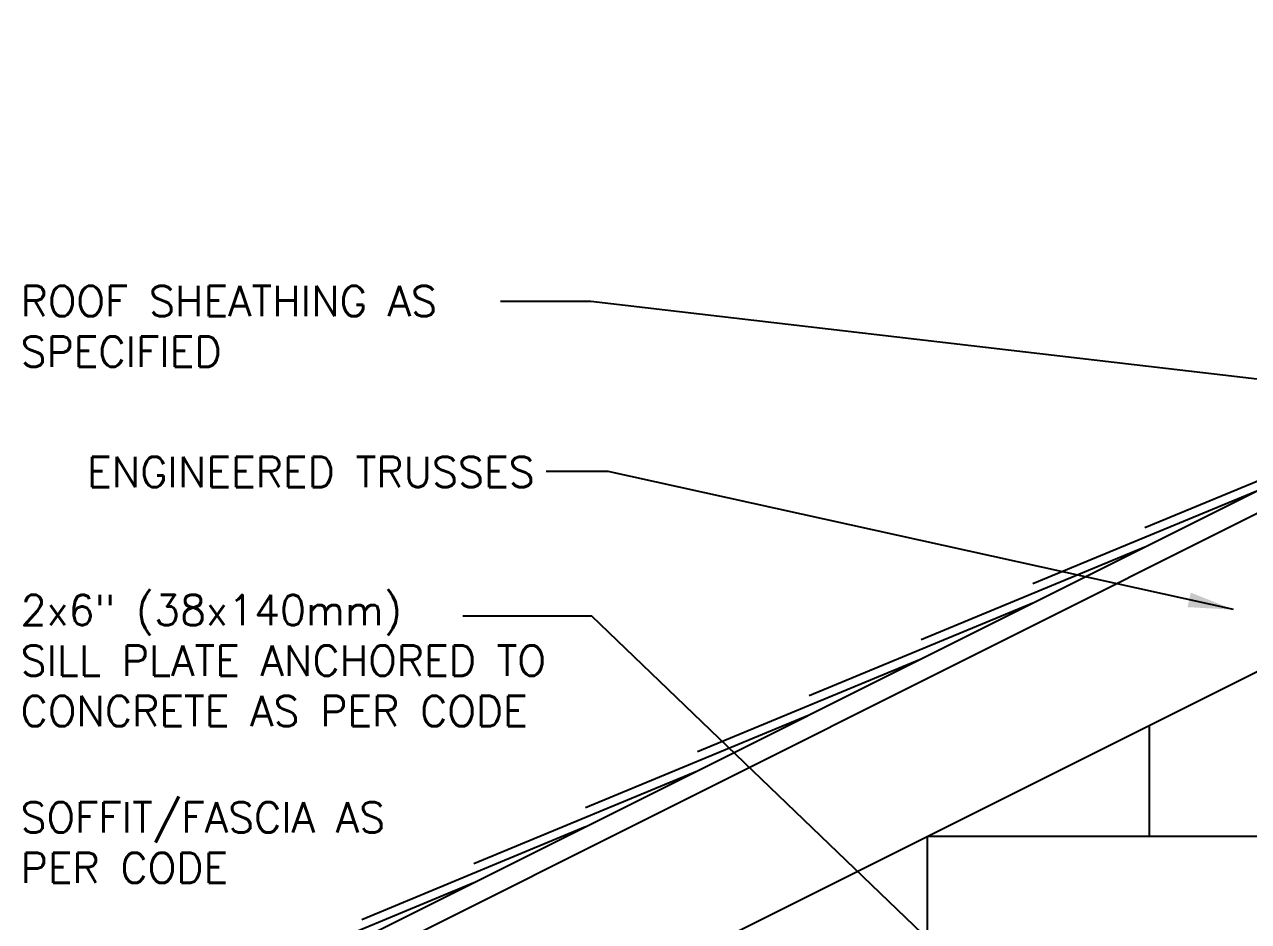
# Model space of a CAD drawing. Header units: inches. Extents: x 186.1 to 244.3, y 217.8 to 307.
# Drawn here: x 186.18 to 216.51, y 282.93 to 305.15 of the extents above; entities that cross this region are included whole.
import ezdxf
from ezdxf.enums import TextEntityAlignment as Align

# ---------------------------------------------------------------- set-up
doc = ezdxf.new("R2010")
doc.units = ezdxf.units.IN
doc.header["$MEASUREMENT"] = 0
for name, color, linetype in [('line25', 2, 'Continuous'), ('LINE9', 9, 'Continuous'), ('TEXT', 4, 'Continuous')]:
    doc.layers.add(name, color=color, linetype=linetype)
doc.styles.add('DIM', font='romans.shx', dxfattribs={"width": 0.7})
doc.styles.add('ROMANS', font='romans.shx', dxfattribs={"height": 1.125})
doc.dimstyles.new('ext_12', dxfattribs={"dimscale": 12, "dimtxt": 0.09375, "dimasz": 0.09375, "dimexe": 0.09375, "dimexo": 0.0625, "dimgap": 0.0625, "dimtad": 1, "dimdec": 1, "dimzin": 3, "dimdsep": 46, "dimlunit": 4, "dimtxsty": 'DIM', "dimcen": 0.09, "dimdle": 0.09375, "dimclrt": 4, "dimadec": 0, "dimazin": 0, "dimtfac": 1, "dimtdec": 1, "dimtmove": 2, "dimatfit": 3, "dimfxl": 1, "dimfrac": 2, "dimtolj": 1, "dimtzin": 0, "dimarcsym": 0})

msp = doc.modelspace()

# ---------------------------------------------------------------- linework, layer by layer
at = {"layer": 'line25'}
for p, q in [((190.803, 280.644), (239.813, 305.149)), ((190.803, 280.085), (239.813, 304.59)), ((192.303, 276.922), (222.892, 292.216)), ((214.053, 285.047), (214.053, 287.797)), ((208.553, 281.547), (208.553, 285.047)), ((208.553, 285.047), (229.756, 285.047))]:
    msp.add_line(p, q, dxfattribs=at)
at = {"layer": 'LINE9'}
for p, q in [((213.938, 292.687), (219.481, 294.983)), ((211.166, 291.301), (216.71, 293.597)), ((208.395, 289.915), (213.938, 292.211)), ((205.623, 288.529), (211.166, 290.825)), ((202.851, 287.143), (208.395, 289.439)), ((200.08, 285.757), (205.623, 288.054)), ((197.308, 284.372), (202.851, 286.668)), ((194.536, 282.986), (200.08, 285.282)), ((191.765, 281.6), (197.308, 283.896))]:
    msp.add_line(p, q, dxfattribs=at)

# ---------------------------------------------------------------- texts
at = {"layer": 'TEXT', "style": 'ROMANS'}
msp.add_text('ENGINEERED TRUSSES ', height=0.75, dxfattribs=at).set_placement((199.33, 294.067), align=Align.MIDDLE_RIGHT)
at = {"layer": 'TEXT', "char_height": 0.75, "attachment_point": 1, "style": 'ROMANS'}
for s, insert, width in [('ROOF SHEATHING AS SPECIFIED', (186.08, 298.672), 12.44051), ('2x6" (38x140mm)\\PSILL PLATE ANCHORED TO CONCRETE AS PER CODE', (186.08, 291.02), 18.49211), ('SOFFIT/FASCIA AS PER CODE', (186.08, 285.887), 12.44051)]:
    msp.add_mtext(s, dxfattribs=dict(at, insert=insert, width=width))

# ---------------------------------------------------------------- leaders
at = {"layer": 'TEXT'}
for points in [[(221.822, 295.774), (200.212, 298.286), (197.969, 298.286)], [(216.135, 290.656), (200.639, 294.078), (199.107, 294.078)]]:
    msp.add_leader(points, dimstyle='ext_12', override={"dimgap": 0.0625, "dimtad": 0}, dxfattribs=at)
msp.add_leader([(209.553, 281.547), (200.238, 290.496), (197.042, 290.496)], dimstyle='ext_12', dxfattribs=at)

doc.saveas('drawing.dxf')
